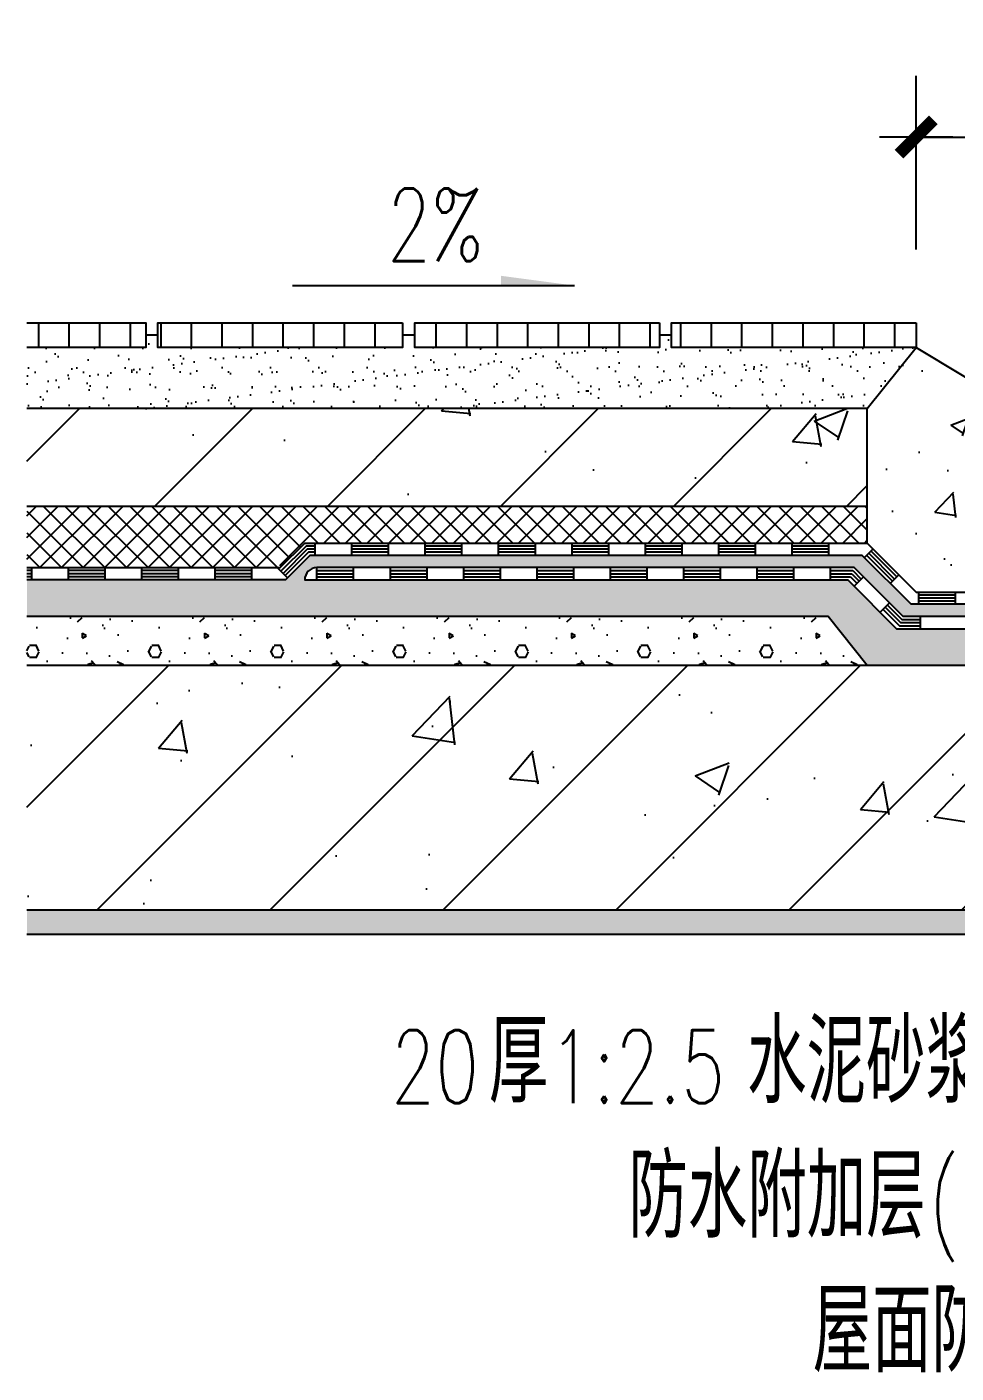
# Model space of a CAD drawing. Extents: x 2265485 to 2764500, y -717688 to -411246.
# Drawn here: x 2714032 to 2714792, y -678942 to -677842 of the extents above; entities that cross this region are included whole.
import ezdxf

# ---------------------------------------------------------------- set-up
doc = ezdxf.new("R2010")
doc.units = 0
doc.header["$LTSCALE"] = 1000
doc.header["$MEASUREMENT"] = 0
doc.linetypes.add('ACAD_ISO04W100', pattern=[30.5, 24, -3, 0.5, -3])
doc.linetypes.add('CONTINOUS', pattern=[0])
doc.layers.get('0').update_dxf_attribs({"linetype": 'CONTINUOUS'})
doc.layers.get('Defpoints').update_dxf_attribs({"linetype": 'CONTINUOUS'})
for name, color, linetype in [('00L-构造看线', 214, 'CONTINUOUS'), ('DIM', 3, 'CONTINUOUS'), ('DIM_SYMB', 3, 'CONTINUOUS'), ('PUB_TEXT', 7, 'CONTINUOUS'), ('剖-填充-50', 8, 'CONTINOUS'), ('剖-墙', 4, 'CONTINUOUS'), ('剖－中细', 5, 'CONTINUOUS'), ('剖－细', 3, 'CONTINUOUS')]:
    doc.layers.add(name, color=color, linetype=linetype)
doc.styles.add('_TCH_DIM', font='SIMPLEX', dxfattribs={"bigfont": 'GBCBIG'})
doc.styles.add('DIM_FONT', font='SIMPLEX.shx', dxfattribs={"width": 0.7})
doc.dimstyles.new('DIMN10', dxfattribs={"dimscale": 0.1, "dimtxt": 300, "dimasz": 1, "dimexe": 250, "dimexo": 300, "dimgap": 150, "dimtad": 1, "dimdec": 0, "dimzin": 0, "dimdsep": 46, "dimtxsty": 'DIM_FONT', "dimblk": '_DIMX', "dimblk1": '_DIMX', "dimblk2": '_DIMX', "dimcen": 0.09, "dimclrd": 3, "dimclre": 3, "dimclrt": 7, "dimadec": 0, "dimazin": 0, "dimtfac": 1, "dimtdec": 0, "dimtix": 1, "dimtmove": 2, "dimatfit": 3, "dimldrblk": '_DIMX', "dimfxl": 0, "dimtolj": 1, "dimtzin": 0, "dimarcsym": 0})
pattern_1 = [(45, (-43842.61510032853, -43183.58137626247), (-35.35533905932737, 35.35533905932738), []), (49.99999999999999, (-43842.61510032853, -43183.58137626247), (143.4520365201507, -12.55042699651902), [15, -165]), (355, (-43842.61510032853, -43183.58137626247), (-27.7502667226, 150.4384267400024), [12, -132]), (100.4514, (-43830.66076432852, -43184.62724426246), (115.7018763428043, 137.8879084121907), [12.748038, -140.2284224]), (46.18420000000001, (-43842.61510032853, -43143.58137626247), (213.4482097251289, -33.10380286580362), [22.5, -247.5]), (96.6356, (-43824.82775132853, -43146.34003766248), (186.9325411097407, 194.8235741800883), [19.12205759999999, -210.3425999999999]), (351.1842, (-43842.61510032853, -43143.58137626247), (186.9323890267254, 194.8237201850649), [18, -198]), (21, (-43822.61510032853, -43153.58137626247), (119.3814104236923, -80.52377813306776), [15, -165]), (326.0000000000001, (-43822.61510032853, -43153.58137626247), (48.66306638431634, 145.0300090093706), [12, -132]), (71.4514, (-43812.66665372853, -43160.29169746247), (168.044525716298, 64.50609934199048), [12.748038, -140.2284224]), (37.50000000000001, (-43842.61510032853, -43183.58137626247), (2.431971063458134, 66.5787707662623), [0, -130.4, 0, -134, 0, -132.5]), (7.499999999999999, (-43842.61510032853, -43183.58137626247), (52.61390748842972, 78.88234237647205), [0, -76.39999999999999, 0, -127.4, 0, -50.5]), (327.5, (-43887.21510032853, -43183.58137626247), (106.7644872344818, -4.51097434687596), [0, -50, 0, -156, 0, -207]), (317.5, (-43907.21510032853, -43183.58137626247), (116.6372338684772, 20.02099646646353), [0, -65, 0, -103.6, 0, -147])]
pattern_2 = [(37.50000000000001, (-6107.703815707355, -37935.63175280392), (-0.4000078239960125, 12.23533093323356), [0, -9.652, 0, -10.795, 0, -10.31875]), (7.499999999999999, (-6107.703815707355, -37935.63175280392), (11.23808207845006, 17.92062751420885), [0, -5.207000000000001, 0, -8.6995, 0, -3.33375]), (327.5, (-6115.514315707347, -37935.63175280392), (19.77480925603645, 0.03592961696364028), [0, -3.175, 0, -11.43, 0, -14.9225]), (317.5, (-6115.514315707347, -37935.63175280392), (19.08891131180743, 5.573233081430404), [0, -1.5875, 0, -7.492999999999999, 0, -8.5725])]

# ---------------------------------------------------------------- blocks, each defined once
blk = doc.blocks.new('_DIMX')
blk.add_line((-150, 0), (150, 0))
at = {"const_width": 50}
blk.add_lwpolyline([(-70, -70), (70, 70)], dxfattribs=at)
blk = doc.blocks.new('*D40')
at = {"layer": 'Defpoints', "color": 0, "transparency": 16777216}
for p in [(349.5, 885.1289690897975), (-250.5, 809.1273032406025), (349.5, 809.1273032406025)]:
    blk.add_point(p, dxfattribs=at)
at = {"layer": 'DIM', "color": 3, "lineweight": -2, "transparency": 16777216}
for p, q in [((-250.5, 839.1273032406025), (-250.5, 910.1289690897975)), ((349.5, 839.1273032406025), (349.5, 910.1289690897975)), ((-250.4, 885.1289690897975), (349.4, 885.1289690897975))]:
    blk.add_line(p, q, dxfattribs=at)
at = {"layer": 'DIM', "color": 3, "lineweight": -2, "transparency": 16777216, "xscale": 0.1, "yscale": 0.1, "zscale": 0.1, "rotation": 180}
blk.add_blockref('_DIMX', (-250.5, 885.1289690897975), dxfattribs=at)
at = {"layer": 'DIM', "color": 3, "lineweight": -2, "transparency": 16777216, "xscale": 0.1, "yscale": 0.1, "zscale": 0.1}
blk.add_blockref('_DIMX', (349.5, 885.1289690897975), dxfattribs=at)
at = {"layer": 'DIM', "color": 7, "transparency": 16777216, "insert": (49.5, 915.1289690897975), "char_height": 30, "attachment_point": 5, "style": 'DIM_FONT'}
blk.add_mtext('\\A1;600', dxfattribs=at)
blk = doc.blocks.new('A$C36CB1935')
at = {"layer": 'DIM_SYMB'}
blk.add_hatch(color=256, dxfattribs=at).paths.add_polyline_path([(-390.2271100288199, 824.3970671313728), (-420.2271100288199, 824.3970671313728), (-420.2271100288199, 828.3970671313728)])
at = {"layer": '剖-填充-50'}
h = blk.add_hatch(dxfattribs=at)
h.set_pattern_fill('LINE', color=256, scale=100, angle=90, style=0)
h.set_pattern_definition([(90, (-4741.745111985772, -1873.342474579942), (-12.5, 7.653789711389858e-16), [])])
h.paths.add_polyline_path([(-460.5, 799.1273032406025), (-460.5, 809.1273032406025), (-560.5, 809.1273032406025), (-560.5, 799.1273032406025)])
h.paths.add_polyline_path([(-355.5, 799.1273032406025), (-355.5, 809.1273032406025), (-455.5, 809.1273032406025), (-455.5, 799.1273032406025)])
h.paths.add_polyline_path([(-350.5, 799.1273032406025), (-250.5, 799.1273032406025), (-250.5, 809.1273032406025), (-350.5, 809.1273032406025)])
h.paths.add_polyline_path([(-614.0818118878815, 809.1273032406025), (-614.0818118878815, 799.127303240617), (-565.5, 799.1273032406025), (-565.5, 809.1273032406025)])
h = blk.add_hatch(dxfattribs=at)
h.set_pattern_fill('AR-SAND', color=3, scale=5, style=0)
h.set_pattern_definition(pattern_2)
h.paths.add_polyline_path([(-614.0818118878815, 799.1273032406025), (-614.0818118878815, 774.1273032406025), (-270.5000000000291, 774.1273032406025), (-250.4999999999709, 799.1273032406025), (-350.5, 799.1273032406025), (-350.4999999999709, 804.1273032406025), (-355.5, 804.1273032406025), (-355.4999999999709, 799.1273032406025), (-455.5, 799.1273032406025), (-455.4999999999709, 804.1273032406025), (-460.5, 804.1273032406025), (-460.4999999999709, 799.1273032406025), (-560.5, 799.1273032406025), (-560.4999999999709, 804.1273032406025), (-565.5, 804.1273032406025), (-565.5, 799.1273032406025)])
h = blk.add_hatch(dxfattribs=at)
h.set_pattern_fill('混凝土', color=256, scale=10, style=0)
h.set_pattern_definition([(49.99999999999999, (-2502.990314457478, -35349.93818218418), (71.72601826007535, -6.275213498259511), [7.5, -82.5]), (355, (-2502.990314457478, -35349.93818218418), (-13.8751333613, 75.21921337000119), [6, -66]), (100.4514, (-2497.013146457466, -35350.46111618419), (57.85093817140216, 68.94395420609536), [6.37401899999997, -70.11421119999952]), (46.18420000000001, (-2502.990314457478, -35329.93818218418), (106.7241048625644, -16.55190143290181), [11.25, -123.75]), (96.6356, (-2494.096639957468, -35331.31751288418), (93.46627055487033, 97.41178709004417), [9.561028799999937, -105.1712999999995]), (351.1842, (-2502.990314457478, -35329.93818218418), (93.46619451336272, 97.41186009253246), [9, -99]), (21, (-2492.990314457478, -35334.93818218418), (59.69070521184616, -40.26188906653388), [7.5, -82.5]), (326.0000000000001, (-2492.990314457478, -35334.93818218418), (24.33153319215817, 72.5150045046853), [6, -66]), (71.4514, (-2488.016091157479, -35338.29334278419), (84.02226285814899, 32.25304967099524), [6.374019000000001, -70.1142112]), (37.50000000000001, (-2502.990314457478, -35349.93818218418), (1.215985531729067, 33.28938538313115), [0, -65.19999999999999, 0, -67, 0, -66.25]), (7.499999999999999, (-2502.990314457478, -35349.93818218418), (26.30695374421486, 39.44117118823603), [0, -38.2, 0, -63.7, 0, -25.25]), (327.5, (-2525.290314457467, -35349.93818218418), (53.38224361724091, -2.25548717343798), [0, -25, 0, -78, 0, -103.5]), (317.5, (-2535.290314457467, -35349.93818218418), (58.31861693423862, 10.01049823323176), [0, -32.5, 0, -51.8, 0, -73.5])])
h.paths.add_polyline_path([(-142.5, 699.1273032406025), (-142.5, 734.1648972255649), (-250.5, 799.1273032406026), (-270.5, 774.1273032406025), (-270.5, 719.1273032406025), (-250.4999999999999, 699.1273032406024)])
h = blk.add_hatch(dxfattribs=at)
h.set_pattern_fill('钢筋混凝土', color=256, scale=20, style=0)
h.set_pattern_definition(pattern_1)
h.paths.add_polyline_path([(-614.0818118878815, 774.1273032406025), (-614.0818118878815, 734.1273032406025), (-270.5, 734.1273032406025), (-270.5, 774.1273032406025)])
h = blk.add_hatch(dxfattribs=at)
h.set_pattern_fill('ANSI37', color=256, scale=50, style=0)
h.set_pattern_definition([(45, (181504.855261277, -18349.76009889154), (-4.419417382415921, 4.419417382415922), []), (135, (181504.855261277, -18349.76009889154), (-4.419417382415922, -4.419417382415921), [])])
edge = h.paths.add_edge_path()
edge.add_line((-614.0818118878815, 734.1273032406025), (-614.0818118878815, 709.1273032406098))
edge.add_line((-614.0818118878815, 709.127303240617), (-514.6421356238498, 709.1273032406098))
edge.add_arc((-514.6421356238134, 719.1273032406752), 10.00000000006931, 269.9999999998593, 314.9999999998415)
edge.add_line((-507.5710678119212, 712.0562354287395), (-503.4289321881952, 716.1983710524655))
edge.add_arc((-496.3578643763612, 709.1273032406752), 9.999999999928256, 90.00000000019281, 135.0000000001953, ccw=False)
edge.add_line((-496.3578643763904, 719.1273032406025), (-270.5, 719.1273032406025))
edge.add_line((-270.5, 719.1273032406025), (-270.5, 734.1273032406025))
edge.add_line((-270.5, 734.1273032406025), (-614.0818118878742, 734.1273032406025))
h = blk.add_hatch(dxfattribs=at)
h.set_pattern_fill('AR-SAND', color=3, scale=5, style=0)
h.set_pattern_definition(pattern_2)
h.paths.add_polyline_path([(-157.5, 669.1273032406025), (-157.5, 684.1273032406025), (-200.0533318753587, 684.1273032406025), (-200.0533318753587, 669.1273032406025)])
h.paths.add_polyline_path([(-200.0533318753587, 694.1273032406025), (-200.0533318753587, 689.1273032406025), (-90.5, 689.1273032406025, -0.4142135623730949), (-87.5, 686.1273032406025), (-87.5, 634.1273032406025), (-78.75, 634.1273032406025), (-78.75, 634.2860740578471, -0.3419987131196371), (-82.5, 639.1273032406025), (-82.5, 689.1273032406025, 0.4142135623730951), (-87.5, 694.1273032406025)])
edge = h.paths.add_edge_path()
edge.add_line((-614.0818118878815, 704.1273032406025), (-614.0818118878815, 689.127303240617))
edge.add_line((-614.0818118878815, 689.127303240617), (-286.4773619874686, 689.1273032406025))
edge.add_line((-286.4773619874613, 689.1273032406025), (-270.5, 669.1273032406025))
edge.add_line((-270.5, 669.1273032406025), (-200.0533318753587, 669.1273032406025))
edge.add_line((-200.0533318753587, 669.1273032406025), (-200.0533318753587, 684.1273032406025))
edge.add_line((-200.0533318753587, 684.1273032406025), (-258.5277563773561, 684.1273032406025))
edge.add_line((-258.5277563773561, 684.1273032406025), (-278.5277563773561, 704.1273032406025))
edge.add_line((-278.5277563773561, 704.1273032406025), (-500.5, 704.1273032406025))
edge.add_arc((-495.5, 704.1273032406025), 5, 90, 180, ccw=False)
edge.add_line((-495.5, 709.1273032406025), (-275.8518375849817, 709.1273032406025))
edge.add_line((-275.8518375849817, 709.1273032406025), (-255.8518375849817, 689.1273032406025))
edge.add_line((-255.8518375849817, 689.1273032406025), (-200.0533318753587, 689.1273032406025))
edge.add_line((-200.0533318753587, 689.1273032406025), (-200.0533318753587, 694.1273032406025))
edge.add_line((-200.0533318753587, 694.1273032406025), (-252.5710678119212, 694.1273032406025))
edge.add_line((-252.5710678119212, 694.1273032406025), (-272.5710678119212, 714.1273032406025))
edge.add_line((-272.5710678119212, 714.1273032406025), (-498.4289321881952, 714.1273032406025))
edge.add_line((-498.4289321881952, 714.1273032406025), (-508.4289321881952, 704.1273032406025))
edge.add_line((-508.4289321881952, 704.1273032406025), (-614.0818118878742, 704.1273032406025))
h = blk.add_hatch(dxfattribs=at)
h.set_pattern_fill('AN32C', color=256, scale=50, style=0)
h.set_pattern_definition([(0, (-7412.142681774043, -1505.903613879331), (25, 50), [0, -50]), (0, (-7441.392681774043, -1512.653613879331), (25, 50), [0, -50]), (0, (-7425.142681774043, -1513.153613879331), (25, 50), [0, -50]), (0, (-7407.392681774043, -1498.403613879331), (25, 50), [0, -50]), (0, (-7428.142681774043, -1515.653613879331), (25, 50), [0, -50]), (0, (-7402.392681774043, -1466.903613879331), (25, 50), [0, -50]), (0, (-7417.642681774043, -1470.903613879331), (25, 50), [0, -50]), (0, (-7409.642681774043, -1477.153613879331), (25, 50), [0, -50]), (0, (-7450.392681774043, -1478.153613879331), (25, 50), [0, -50]), (0, (-7425.892681774043, -1480.403613879331), (25, 50), [0, -50]), (0, (-7435.392681774043, -1493.153613879331), (25, 50), [0, -50]), (0, (-7434.892681774043, -1511.903613879331), (25, 50), [0, -50]), (0, (-7416.142681774043, -1513.903613879331), (25, 50), [0, -50]), (0, (-7402.392681774043, -1491.903613879331), (25, 50), [0, -50]), (0, (-7449.142681774043, -1499.653613879331), (25, 50), [0, -50]), (0, (-7444.892681774043, -1491.153613879331), (25, 50), [0, -50]), (0, (-7425.392681774043, -1494.653613879331), (25, 50), [0, -50]), (0, (-7432.392681774043, -1501.903613879331), (25, 50), [0, -50]), (0, (-7436.392681774043, -1485.403613879331), (25, 50), [0, -50]), (0, (-7430.142681774043, -1466.653613879331), (25, 50), [0, -50]), (0, (-7447.142681774043, -1510.153613879331), (25, 50), [0, -50]), (0, (-7419.642681774043, -1476.903613879331), (25, 50), [0, -50]), (0, (-7442.892681774043, -1476.153613879331), (25, 50), [0, -50]), (0, (-7446.892681774043, -1469.653613879331), (25, 50), [0, -50]), (130.601294, (-7405.464110274042, -1482.558375879322), (-124.9999988361792, 150.0000009088995), [2.1951295, -919.7592999999999]), (18.4349488, (-7409.035538774042, -1481.605994879341), (125.0000000133475, 49.99999978921574), [2.25877, -313.968995]), (90, (-7409.035538774042, -1483.74885187934), (25.00000000000001, 50), [2.142857, -97.85714]), (161.565051, (-7406.892681774043, -1484.463137879342), (-125.0000011037256, 49.99999643081482), [2.25877, -313.968995]), (53.1301023, (-7406.892681774043, -1484.463137879342), (25.00000004726002, 49.99999997637), [2.3809525, -247.619045]), (135, (-7404.987919774023, -1509.939323879327), (-25.00000314002973, 49.99999673411791), [2.020305, -139.40105]), (45, (-7407.845062774024, -1509.939323879327), (24.99999995804921, 49.99999991609842), [2.020305, -139.40105]), (135, (-7406.416491274023, -1511.367898879354), (-25.00000314002973, 49.99999673411791), [2.020305, -139.40105]), (45, (-7406.416491274023, -1511.367898879354), (24.99999995804921, 49.99999991609842), [2.020305, -139.40105]), (116.565051, (-7429.035536774027, -1476.367899379329), (-3.715862961772842e-06, 99.99999787574484), [2.661985499999949, -53.23970999999917]), (180, (-7430.226011774037, -1473.986947379322), (-24.99999999999999, 50), [2.857143, -47.142855]), (63.43494880000001, (-7434.273631774005, -1476.367899379329), (4.000644815427279e-08, 99.99999988820602), [2.6619855, -53.23971]), (116.565051, (-7433.083156774053, -1478.74885187934), (-3.715862961772842e-06, 99.99999787574484), [2.661985499999949, -53.23970999999917]), (0, (-7433.083156774053, -1478.74885187934), (25, 50), [2.857143, -47.142855]), (63.43494880000001, (-7430.226011774037, -1478.74885187934), (4.000644815427279e-08, 99.99999988820602), [2.6619855, -53.23971]), (107.102728, (-7410.226015274005, -1493.27265887933), (-74.9999973042546, 250.000000960883), [3.2384455, -1356.9086]), (143.972626, (-7411.178396274045, -1490.17742337934), (-474.9999946521209, 350.0000000940042), [3.2384455, -676.83505]), (180, (-7413.797443774005, -1488.27266137932), (-24.99999999999999, 50), [3.095238, -46.90476]), (36.02737329999999, (-7419.511729274003, -1490.17742337934), (474.9999971636625, 349.9999967169926), [3.2384455, -676.83505]), (71.5650511, (-7420.464110274042, -1493.034563879322), (75.00000049043662, 249.9999998857936), [3.011693, -313.2160700000001]), (107.102728, (-7419.511729274003, -1496.129803879317), (-74.9999973042546, 250.000000960883), [3.2384455, -1356.9086]), (143.972626, (-7416.892681774043, -1498.034563879322), (-474.9999946521209, 350.0000000940042), [3.2384455, -676.83505]), (0, (-7416.892681774043, -1498.034563879322), (25, 50), [3.095238, -46.90476]), (36.02737329999999, (-7413.797443774005, -1498.034563879322), (474.9999971636625, 349.9999967169926), [3.2384455, -676.83505]), (71.5650511, (-7411.178396274045, -1496.129803879317), (75.00000049043662, 249.9999998857936), [3.011693, -313.2160700000001]), (150.255118, (-7409.749824774044, -1469.939328379332), (-75.00000017751134, 49.99999938041829), [1.919585, -401.1933]), (90, (-7411.416491274023, -1470.891708879339), (25.00000000000001, 50), [1.904762, -98.09523499999999]), (29.7448813, (-7411.416491274023, -1470.891708879339), (75.0000000441682, 49.9999997664851), [1.919585, -401.1933]), (116.565051, (-7421.416491274023, -1505.415518879323), (-3.715862961772842e-06, 99.99999787574484), [2.661985499999949, -53.23970999999917]), (168.690067, (-7422.606967274041, -1503.034563879322), (-225.0000004120701, 49.99999879437144), [2.4281045, -507.4738]), (41.18592510000001, (-7426.892681774043, -1504.225038879333), (624.9999980946632, 549.9999968369631), [2.530987, -1060.48355]), (90, (-7426.892681774043, -1506.605993879333), (25.00000000000001, 50), [2.3809525, -97.61904499999999]), (138.814074, (-7424.987919774023, -1508.27265887933), (-624.9999907722929, 550.0000051492865), [2.530987, -1060.48355]), (16.6992442, (-7424.987919774023, -1508.27265887933), (824.999998582164, 249.9999988182449), [2.4857875, -1041.54485]), (60.9453959, (-7422.606967274041, -1507.558373879336), (25.00000009553728, 49.99999984911116), [2.4513405, -1027.11165]), (109.983106, (-7442.368871774001, -1484.463137879342), (-125.0000006701777, 349.9999996219646), [2.786833499999999, -1167.68315]), (155.556045, (-7443.321251774032, -1481.84408987932), (-325.0000015422936, 149.9999970215148), [2.8769155, -1205.42765]), (24.4439547, (-7448.559346774011, -1481.84408987932), (325.0000004655786, 149.9999994164677), [2.8769155, -1205.42765]), (70.01689340000001, (-7449.511726774042, -1484.463137879342), (125.0000005761954, 349.9999996799399), [2.7868335, -1167.68315]), (109.983106, (-7448.559346774011, -1487.082185379331), (-125.0000006701777, 349.9999996219646), [2.786833499999999, -1167.68315]), (160.016893, (-7445.940296774032, -1488.034566379341), (-125.0000006216819, 49.99999792157298), [2.7868335, -582.44815]), (19.9831065, (-7445.940296774032, -1488.034566379341), (124.9999998619136, 50.00000012001911), [2.7868335, -582.44815]), (70.01689340000001, (-7443.321251774032, -1487.082185379331), (125.0000005761954, 349.9999996799399), [2.7868335, -1167.68315]), (122.005383, (-7423.797443774005, -1488.986947379322), (-25.00000344345565, 49.99999758889857), [2.246186, -469.45287]), (18.4349488, (-7427.130776774022, -1487.79647087933), (125.0000000133475, 49.99999978921574), [2.25877, -313.968995]), (90, (-7427.130776774022, -1489.939328379332), (25.00000000000001, 50), [2.142857, -97.85714]), (161.565051, (-7424.987919774023, -1490.653613879331), (-125.0000011037256, 49.99999643081482), [2.25877, -313.968995]), (54.46232220000002, (-7424.987919774023, -1490.653613879331), (174.9999998917478, 249.9999998289388), [2.0481725, -858.18435]), (116.565051, (-7438.321251774032, -1501.129803879317), (-3.715862961772842e-06, 99.99999787574484), [2.661985499999949, -53.23970999999917]), (180, (-7439.511726774042, -1498.748848879317), (-24.99999999999999, 50), [2.6190475, -47.38095000000001]), (59.0362434, (-7443.559346774011, -1501.129803879317), (25.00000008137763, 49.9999997573148), [2.776644, -580.3185]), (120.963756, (-7442.130776774022, -1503.510753879338), (-25.00000341649703, 49.99999770388332), [2.776644, -580.3185]), (0, (-7442.130776774022, -1503.510753879338), (25, 50), [2.6190475, -47.38095000000001]), (63.43494880000001, (-7439.511726774042, -1503.510753879338), (4.000644815427279e-08, 99.99999988820602), [2.6619855, -53.23971])])
h.paths.add_polyline_path([(-614.0818118878815, 689.1273032405879), (-614.0818118878815, 669.1273032406025), (-270.5, 669.1273032406025), (-286.4773619874613, 689.1273032406025)])
h = blk.add_hatch(dxfattribs=at)
h.set_pattern_fill('钢筋混凝土', color=256, scale=20, style=0)
h.set_pattern_definition(pattern_1)
h.paths.add_polyline_path([(-60.5, 569.1273032406025), (-60.5, 669.1273032406025), (-424.3813493945345, 669.1273032405879), (-424.3813493945345, 569.1273032405879)])
h.paths.add_polyline_path([(-614.0818118878815, 669.1273032406025), (-614.0818118878815, 569.1273032406025), (-424.3813493945345, 569.1273032405879), (-424.3813493945345, 669.1273032406025)])
h = blk.add_hatch(dxfattribs=at)
h.set_pattern_fill('AR-SAND', color=3, scale=5, style=0)
h.set_pattern_definition([(37.50000000000001, (-6561.623322928062, -35372.17172899656), (-0.4000078239960125, 12.23533093323356), [0, -9.652, 0, -10.795, 0, -10.31875]), (7.499999999999999, (-6561.623322928062, -35372.17172899656), (11.23808207845006, 17.92062751420885), [0, -5.207000000000001, 0, -8.6995, 0, -3.33375]), (327.5, (-6569.433822928055, -35372.17172899656), (19.77480925603645, 0.03592961696364028), [0, -3.175, 0, -11.43, 0, -14.9225]), (317.5, (-6569.433822928055, -35372.17172899656), (19.08891131180743, 5.573233081430404), [0, -1.5875, 0, -7.492999999999999, 0, -8.5725])])
h.paths.add_polyline_path([(-7.5, 559.1273032406025), (-7.5, 569.1273032406025), (-60.5, 569.1273032406025), (-424.3813493945345, 569.1273032405879), (-424.3813493945345, 559.1273032405879)])
h.paths.add_polyline_path([(-614.0818118878815, 569.127303240617), (-614.0818118878815, 559.127303240617), (-424.3813493945345, 559.127303240617), (-424.3813493945345, 569.1273032406025)])
at = {"layer": 'DIM_SYMB'}
blk.add_lwpolyline([(-505.5050350622041, 824.3970671313728), (-390.2271100288199, 824.3970671313728)], dxfattribs=at)
at = {"layer": '剖-填充-50'}
for p, q in [((-499.982233020477, 717.8773032406025), (-510.2254637550795, 707.6340725332411)), ((-499.4644660679623, 716.6273032406025), (-509.3415802781237, 706.7501890562853)), ((-498.9466990558431, 715.3773032406025), (-508.4576967996545, 705.8663055778743)), ((-496.3617471186444, 717.8773032406025), (-499.982233020477, 717.8773032406025)), ((-496.3617471186444, 716.6273032406025), (-499.4644660679623, 716.6273032406025)), ((-496.3617471186444, 715.3773032406025), (-498.9466990558431, 715.3773032406025)), ((-496.3617471186444, 719.1273032406025), (-496.3617471186444, 714.1273032406025)), ((-481.3617471186444, 719.1273032406025), (-481.3617471186444, 714.1273032406025)), ((-466.3617471186444, 717.8773032406025), (-481.3617471186444, 717.8773032406025)), ((-466.3617471186444, 716.6273032406025), (-481.3617471186444, 716.6273032406025)), ((-466.3617471186444, 715.3773032406025), (-481.3617471186444, 715.3773032406025)), ((-466.3617471186444, 719.1273032406025), (-466.3617471186444, 714.1273032406025)), ((-451.3617471186444, 719.1273032406025), (-451.3617471186444, 714.1273032406025)), ((-436.3617471186444, 717.8773032406025), (-451.3617471186444, 717.8773032406025)), ((-436.3617471186444, 716.6273032406025), (-451.3617471186444, 716.6273032406025)), ((-436.3617471186444, 715.3773032406025), (-451.3617471186444, 715.3773032406025)), ((-436.3617471186444, 719.1273032406025), (-436.3617471186444, 714.1273032406025)), ((-421.3617471186444, 719.1273032406025), (-421.3617471186444, 714.1273032406025)), ((-406.3617471186444, 717.8773032406025), (-421.3617471186444, 717.8773032406025)), ((-406.3617471186444, 716.6273032406025), (-421.3617471186444, 716.6273032406025)), ((-406.3617471186444, 715.3773032406025), (-421.3617471186444, 715.3773032406025)), ((-406.3617471186444, 719.1273032406025), (-406.3617471186444, 714.1273032406025)), ((-391.3617471186444, 719.1273032406025), (-391.3617471186444, 714.1273032406025)), ((-376.3617471186444, 717.8773032406025), (-391.3617471186444, 717.8773032406025)), ((-376.3617471186444, 716.6273032406025), (-391.3617471186444, 716.6273032406025)), ((-376.3617471186444, 715.3773032406025), (-391.3617471186444, 715.3773032406025)), ((-376.3617471186444, 719.1273032406025), (-376.3617471186444, 714.1273032406025)), ((-361.3617471186444, 719.1273032406025), (-361.3617471186444, 714.1273032406025)), ((-346.3617471186444, 717.8773032406025), (-361.3617471186444, 717.8773032406025)), ((-346.3617471186444, 716.6273032406025), (-361.3617471186444, 716.6273032406025)), ((-346.3617471186444, 715.3773032406025), (-361.3617471186444, 715.3773032406025)), ((-346.3617471186444, 719.1273032406025), (-346.3617471186444, 714.1273032406025)), ((-331.3617471186444, 719.1273032406025), (-331.3617471186444, 714.1273032406025)), ((-316.3617471186444, 717.8773032406025), (-331.3617471186444, 717.8773032406025)), ((-316.3617471186444, 716.6273032406025), (-331.3617471186444, 716.6273032406025)), ((-316.3617471186444, 715.3773032406025), (-331.3617471186444, 715.3773032406025)), ((-316.3617471186444, 719.1273032406025), (-316.3617471186444, 714.1273032406025)), ((-301.3617471186444, 719.1273032406025), (-301.3617471186444, 714.1273032406025)), ((-286.3617471186444, 717.8773032406025), (-301.3617471186444, 717.8773032406025)), ((-286.3617471186444, 716.6273032406025), (-301.3617471186444, 716.6273032406025)), ((-286.3617471186444, 715.3773032406025), (-301.3617471186444, 715.3773032406025)), ((-286.3617471186444, 719.1273032406025), (-286.3617471186444, 714.1273032406025)), ((-268.1804150431417, 716.807718283686), (-271.7159489491023, 713.2721843777545)), ((-258.45769680175, 705.3172330894013), (-269.0642985196318, 715.9238348071958)), ((-260.2254637547303, 703.549466136421), (-270.8320654726122, 714.1560678542155)), ((-259.3415802782401, 704.4333496129111), (-269.948181996122, 715.0399513307057)), ((-612.2196114948019, 707.8773032406025), (-614.0818118878815, 707.8773032406025)), ((-612.2196114948019, 706.6273032406025), (-614.0818118878815, 706.6273032406025)), ((-612.2196114948019, 705.3773032406025), (-614.0818118878815, 705.3773032406025)), ((-612.2196114948019, 709.1273032406025), (-612.2196114948019, 704.1273032406025)), ((-597.2196114948019, 709.1273032406025), (-597.2196114948019, 704.1273032406025)), ((-582.2196114948019, 707.8773032406025), (-597.2196114948019, 707.8773032406025)), ((-582.2196114948019, 706.6273032406025), (-597.2196114948019, 706.6273032406025)), ((-582.2196114948019, 705.3773032406025), (-597.2196114948019, 705.3773032406025)), ((-582.2196114948019, 709.1273032406025), (-582.2196114948019, 704.1273032406025)), ((-567.2196114948019, 709.1273032406025), (-567.2196114948019, 704.1273032406025)), ((-552.2196114948019, 707.8773032406025), (-567.2196114948019, 707.8773032406025)), ((-552.2196114948019, 706.6273032406025), (-567.2196114948019, 706.6273032406025)), ((-552.2196114948019, 705.3773032406025), (-567.2196114948019, 705.3773032406025)), ((-552.2196114948019, 709.1273032406025), (-552.2196114948019, 704.1273032406025)), ((-537.2196114948019, 709.1273032406025), (-537.2196114948019, 704.1273032406025)), ((-522.2196114948019, 707.8773032406025), (-537.2196114948019, 707.8773032406025)), ((-522.2196114948019, 706.6273032406025), (-537.2196114948019, 706.6273032406025)), ((-522.2196114948019, 705.3773032406025), (-537.2196114948019, 705.3773032406025)), ((-522.2196114948019, 709.1273032406025), (-522.2196114948019, 704.1273032406025)), ((-511.7186944624409, 709.1273032406025), (-507.5738133252598, 704.9824221034796)), ((-495.5, 704.1273032406025), (-495.5, 709.1273032406025)), ((-495.5, 707.8773032406025), (-480.5, 707.8773032406025)), ((-495.5, 706.6273032406025), (-480.5, 706.6273032406025)), ((-495.5, 705.3773032406025), (-480.5, 705.3773032406025)), ((-480.5, 704.1273032406025), (-480.5, 709.1273032406025)), ((-465.5, 704.1273032406025), (-465.5, 709.1273032406025)), ((-465.5, 707.8773032406025), (-450.5, 707.8773032406025)), ((-465.5, 706.6273032406025), (-450.5, 706.6273032406025)), ((-465.5, 705.3773032406025), (-450.5, 705.3773032406025)), ((-450.5, 704.1273032406025), (-450.5, 709.1273032406025)), ((-435.5, 704.1273032406025), (-435.5, 709.1273032406025)), ((-435.5, 707.8773032406025), (-420.5, 707.8773032406025)), ((-435.5, 706.6273032406025), (-420.5, 706.6273032406025)), ((-435.5, 705.3773032406025), (-420.5, 705.3773032406025)), ((-420.5, 704.1273032406025), (-420.5, 709.1273032406025)), ((-405.5, 704.1273032406025), (-405.5, 709.1273032406025)), ((-405.5, 707.8773032406025), (-390.5, 707.8773032406025)), ((-405.5, 706.6273032406025), (-390.5, 706.6273032406025)), ((-405.5, 705.3773032406025), (-390.5, 705.3773032406025)), ((-390.5, 704.1273032406025), (-390.5, 709.1273032406025)), ((-375.5, 704.1273032406025), (-375.5, 709.1273032406025)), ((-375.5, 707.8773032406025), (-360.5, 707.8773032406025)), ((-375.5, 706.6273032406025), (-360.5, 706.6273032406025)), ((-375.5, 705.3773032406025), (-360.5, 705.3773032406025)), ((-360.5, 704.1273032406025), (-360.5, 709.1273032406025)), ((-345.5, 704.1273032406025), (-345.5, 709.1273032406025)), ((-345.5, 707.8773032406025), (-330.5, 707.8773032406025)), ((-345.5, 706.6273032406025), (-330.5, 706.6273032406025)), ((-345.5, 705.3773032406025), (-330.5, 705.3773032406025)), ((-330.5, 704.1273032406025), (-330.5, 709.1273032406025)), ((-315.5, 704.1273032406025), (-315.5, 709.1273032406025)), ((-315.5, 707.8773032406025), (-300.5, 707.8773032406025)), ((-315.5, 706.6273032406025), (-300.5, 706.6273032406025)), ((-315.5, 705.3773032406025), (-300.5, 705.3773032406025)), ((-300.5, 704.1273032406025), (-300.5, 709.1273032406025)), ((-285.5, 704.1273032406025), (-285.5, 709.1273032406025)), ((-285.5, 707.8773032406025), (-276.3696044683456, 707.8773032406025)), ((-285.5, 706.6273032406025), (-276.8873714804649, 706.6273032406025)), ((-285.5, 705.3773032406025), (-277.4051384329796, 705.3773032406025)), ((-277.4051384381019, 705.3773032348981), (-274.7191673662746, 702.6913321630709)), ((-276.8873714399524, 706.6273031896417), (-273.8352838899009, 703.5752156395611)), ((-276.3696044869721, 707.8773031896417), (-272.9514004134107, 704.4590991160512)), ((-275.9054763331078, 701.505023196296), (-272.0675169369206, 705.3429825925414)), ((-257.5738133252598, 706.2011165658914), (-261.1093472312205, 702.6655826599599)), ((-249.6460183660965, 699.1273032406025), (-249.6460183660965, 694.1273032406025)), ((-234.6460183660965, 699.1273032406025), (-234.6460183660965, 694.1273032406025)), ((-264.9964491249993, 691.2008469687862), (-261.4609152190387, 694.7363808747177)), ((-262.3447986955289, 693.8524973982567), (-256.3696045556571, 687.877303258414)), ((-234.6460183660965, 697.8773032406025), (-249.6460183660965, 697.8773032406025)), ((-234.6460183660965, 696.6273032406025), (-249.6460183660965, 696.6273032406025)), ((-234.6460183660965, 695.3773032406025), (-249.6460183660965, 695.3773032406025)), ((-264.1125656485092, 692.0847304452764), (-257.4051384853665, 685.3773032821337)), ((-263.228682172019, 692.9686139217665), (-256.8873715086374, 686.627303258414)), ((-256.3696044755634, 687.8773032406025), (-248.7842712474521, 687.8773032406025)), ((-248.7842712474521, 684.1273032406025), (-248.7842712474521, 689.1273032406025)), ((-257.4051384401973, 685.3773032406025), (-248.7842712474521, 685.3773032406025)), ((-256.8873714876827, 686.6273032406025), (-248.7842712474521, 686.6273032406025))]:
    blk.add_line(p, q, dxfattribs=at)
blk.add_lwpolyline([(-7.5, 559.1273032406025), (-614.0818118878815, 559.1273032406025)], dxfattribs=at)
at = {"layer": '剖-墙'}
for points in [[(-7.5, 569.1273032406025), (-60.5, 569.1273032406025), (-60.5, 669.1273032406025), (-614.0818118878815, 669.1273032406025)], [(-60.5, 569.1273032406025), (-614.0818118878815, 569.1273032406025)]]:
    blk.add_lwpolyline(points, dxfattribs=at)
at = {"layer": '剖－中细'}
for points in [[(-614.0818118878815, 809.1273032406025), (-565.5, 809.1273032406025), (-565.5, 799.1273032406025), (-614.0818118878815, 799.1273032406025)], [(-560.5, 804.1273032406025), (-565.5, 804.1273032406025)], [(-455.5, 804.1273032406025), (-460.5, 804.1273032406025)], [(-350.5, 804.1273032406025), (-355.5, 804.1273032406025)]]:
    blk.add_lwpolyline(points, dxfattribs=at)
for points in [[(-460.5, 809.1273032406025), (-460.5, 799.1273032406025), (-560.5, 799.1273032406025), (-560.5, 809.1273032406025)], [(-355.5, 809.1273032406025), (-355.5, 799.1273032406025), (-455.5, 799.1273032406025), (-455.5, 809.1273032406025)], [(-250.5, 809.1273032406025), (-250.5, 799.1273032406025), (-350.5, 799.1273032406025), (-350.5, 809.1273032406025)]]:
    blk.add_lwpolyline(points, close=True, dxfattribs=at)
at = {"layer": '剖－细'}
for p, q in [((-270.5, 774.1273032406025), (-250.5, 799.1273032406025)), ((-270.5, 719.1273032406025), (-270.5, 774.1273032406025))]:
    blk.add_line(p, q, dxfattribs=at)
for points in [[(-250.5, 799.1273032406025), (-117.5, 719.1273032406025)], [(-270.5, 774.1273032406025), (-614.0818118878815, 774.1273032406025)], [(-270.5, 734.1273032406025), (-614.0818118878815, 734.1273032406025)], [(-270.5, 669.1273032406025), (-286.4773619874613, 689.1273032406025), (-614.0818118878815, 689.1273032406025)]]:
    blk.add_lwpolyline(points, dxfattribs=at)
blk.add_lwpolyline([(-614.0818118878815, 709.1273032406025), (-510.5, 709.1273032406025), (-500.5, 719.1273032406025), (-270.5, 719.1273032406025), (-250.5, 699.1273032406025), (-37.5, 699.1273032406025, -0.4142135623731082), (-27.5, 689.1273032406025), (-27.5, 634.1273032406025), (-27.5, 634.1273032406025, -0.4142135623731045), (-32.5, 639.1273032406025), (-32.5, 689.1273032406025, 0.4142135623730951), (-37.5, 694.1273032406025), (-252.5710678119212, 694.1273032406025), (-272.5710678119212, 714.1273032406025), (-498.4289321881952, 714.1273032406025), (-508.4289321881952, 704.1273032406025), (-614.0818118878815, 704.1273032406025)], format="xyb", dxfattribs=at)
blk.add_lwpolyline([(-37.5, 634.1273032406025), (-37.5, 686.1273032406025, 0.4142135623730949), (-40.5, 689.1273032406025), (-255.8518375849817, 689.1273032406025), (-275.8518375849817, 709.1273032406025), (-495.5, 709.1273032406025, 0.414213562373095), (-500.5, 704.1273032406025), (-278.5277563773561, 704.1273032406025), (-258.5277563773561, 684.1273032406025), (-42.5, 684.1273032406025), (-42.5, 639.1273032406025, 0.4142135623730951)], format="xyb", close=True, dxfattribs=at)
at = {"layer": 'PUB_TEXT', "style": '_TCH_DIM', "width": 0.7058823529411765}
for s, p in [('2%', (-466.866072545512, 834.3970671313728)), ('20', (-465.2115587597655, 490.2531960846973)), ('1:2.5', (-400.6370906746597, 490.2531960846973)), ('(', (-245.3179417384963, 435.2531960846973))]:
    blk.add_text(s, height=29.75, dxfattribs=at).set_placement(p)
at = {"layer": 'PUB_TEXT', "style": '_TCH_DIM'}
for s, p in [('厚', (-425.2115587597655, 490.2531960846973)), ('水泥砂浆找平', (-319.6370906746597, 490.2531960846973)), ('防水附加层', (-368.1902821640251, 435.2531960846973)), ('屋面防水层', (-292.8285800363665, 380.2531960846973))]:
    blk.add_text(s, height=33.75886524822695, dxfattribs=at).set_placement(p)
at = {"layer": 'DIM'}
dim = blk.add_linear_dim(base=(349.5, 885.1289690897975), p1=(-250.5, 809.1273032406025), p2=(349.5, 809.1273032406025), angle=0, text='600', dimstyle='DIMN10', dxfattribs=at)
dim.commit()
dim.dimension.update_dxf_attribs({"geometry": '*D40', "text_midpoint": (49.5, 915.1289690897975), "dimtype": 129})

msp = doc.modelspace()

# ---------------------------------------------------------------- block references
at = {"layer": '00L-构造看线', "linetype": 'ACAD_ISO04W100', "ltscale": 0.02, "xscale": 2, "yscale": 2, "zscale": 2}
msp.add_blockref('A$C36CB1935', (2715260.04758951, -679702.268154612), dxfattribs=at)

doc.saveas('drawing.dxf')
